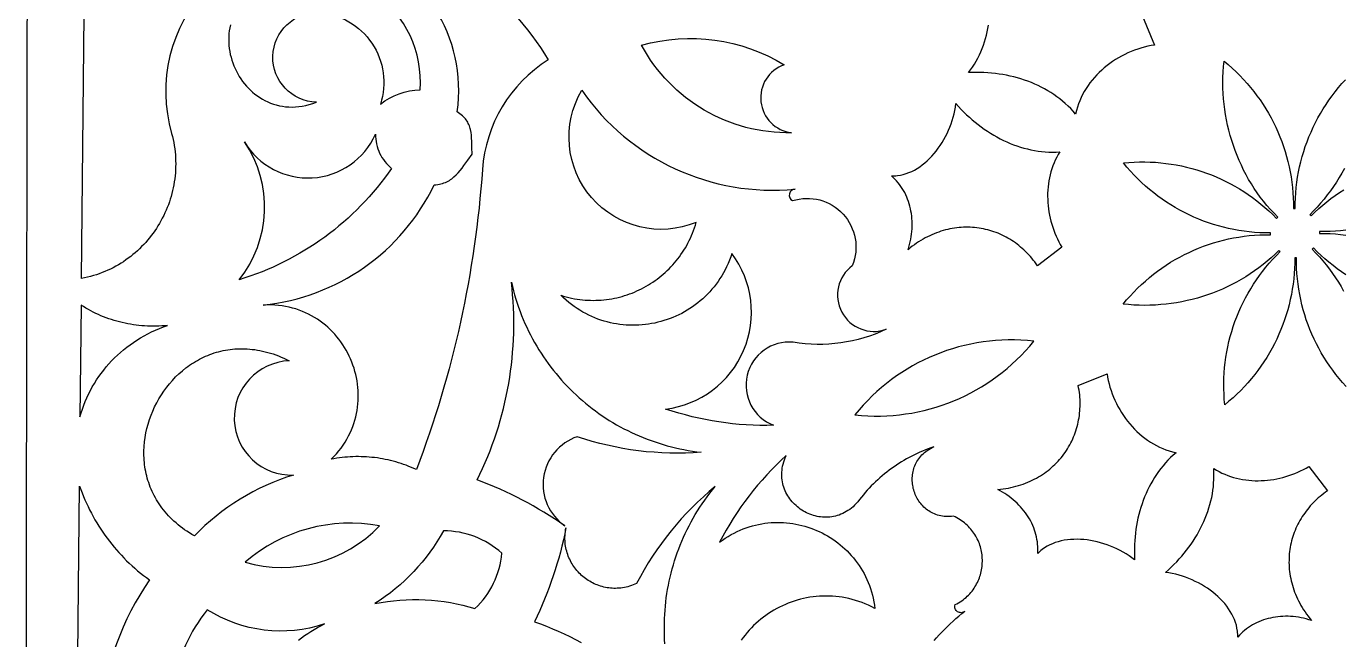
# Model space of a CAD drawing. Extents: x -555 to 555, y -555 to 555.
# Drawn here: x -175 to 6.6, y -56 to 28.5 of the extents above; entities that cross this region are included whole.
import ezdxf

# ---------------------------------------------------------------- set-up
doc = ezdxf.new("R2010")
doc.units = 0
doc.layers.add('LAYER_1', color=18, linetype='CONTINUOUS')
doc.layers.add('LAYER_2', color=140, linetype='CONTINUOUS')

msp = doc.modelspace()

# ---------------------------------------------------------------- linework, layer by layer
at = {"layer": 'LAYER_1'}
for points in [[(-158.72, 34.13, -0.453995), (-103, 23.83, 0.240725), (-112.08, 8.75), (-112.09, 8.73, -0.074077), (-121.2, -32.6), (-121.55, -32.45), (-121.89, -32.3), (-122.24, -32.16), (-122.6, -32.02), (-122.95, -31.89), (-123.31, -31.77), (-123.66, -31.66), (-124.02, -31.55), (-124.38, -31.45), (-124.75, -31.36), (-125.11, -31.28), (-125.48, -31.2), (-125.85, -31.13), (-126.21, -31.06), (-126.58, -31.01), (-126.95, -30.96), (-127.33, -30.92), (-127.7, -30.88), (-128.07, -30.86), (-128.44, -30.84), (-128.82, -30.83), (-129.19, -30.82), (-129.57, -30.82), (-129.94, -30.83), (-130.32, -30.85), (-130.69, -30.88), (-131.06, -30.91), (-131.44, -30.95), (-131.81, -31), (-132.18, -31.05), (-132.56, -31.11), (-132.93, -31.18), (-132.56, -30.81), (-132.21, -30.42), (-131.88, -30.03), (-131.58, -29.64), (-131.29, -29.23), (-131.02, -28.82), (-130.77, -28.4), (-130.54, -27.98), (-130.33, -27.55), (-130.14, -27.12), (-129.96, -26.68), (-129.81, -26.24), (-129.67, -25.79), (-129.55, -25.35), (-129.45, -24.9), (-129.37, -24.45), (-129.3, -23.99), (-129.25, -23.54), (-129.22, -23.09), (-129.21, -22.63), (-129.21, -22.18), (-129.23, -21.73), (-129.26, -21.28), (-129.31, -20.83), (-129.38, -20.38), (-129.46, -19.94), (-129.56, -19.5), (-129.67, -19.07), (-129.8, -18.63), (-129.95, -18.21), (-130.1, -17.79), (-130.28, -17.37), (-130.46, -16.96), (-130.66, -16.56), (-130.88, -16.16), (-131.11, -15.77), (-131.35, -15.4), (-131.6, -15.02), (-131.87, -14.66), (-132.16, -14.31), (-132.45, -13.97), (-132.76, -13.63), (-133.08, -13.31), (-133.41, -13), (-133.75, -12.7), (-134.11, -12.42), (-134.48, -12.15), (-134.85, -11.89), (-135.24, -11.64), (-135.65, -11.41), (-136.06, -11.19), (-136.48, -10.99), (-136.91, -10.81), (-137.36, -10.64), (-137.81, -10.48), (-138.27, -10.35), (-138.75, -10.23), (-139.23, -10.13), (-139.72, -10.05), (-140.22, -9.98), (-140.73, -9.94), (-141.25, -9.92), (-141.78, -9.91), (-142.32, -9.93, 0.260478), (-118.74, 6.62), (-118.49, 6.64), (-118.25, 6.67), (-118.02, 6.71), (-117.8, 6.76), (-117.59, 6.82), (-117.39, 6.89), (-117.2, 6.96), (-117.01, 7.05), (-116.83, 7.14), (-116.65, 7.24), (-116.49, 7.35), (-116.32, 7.46), (-116.17, 7.58), (-116.01, 7.71), (-115.72, 7.99), (-115.44, 8.29), (-115.17, 8.6), (-114.9, 8.94), (-114.64, 9.3), (-114.1, 10.05), (-113.52, 10.85), (-113.53, 11.79), (-113.54, 12.23), (-113.55, 12.66), (-113.57, 13.08), (-113.6, 13.48), (-113.65, 13.86), (-113.73, 14.23), (-113.77, 14.41), (-113.82, 14.58), (-113.89, 14.76), (-113.95, 14.92), (-114.03, 15.09), (-114.12, 15.25), (-114.21, 15.41), (-114.32, 15.57), (-114.43, 15.72), (-114.56, 15.87), (-114.69, 16.01), (-114.84, 16.15), (-115, 16.29), (-115.18, 16.43), (-115.37, 16.56), (-115.57, 16.69, 0.373134), (-130.31, 39.66, 0.574165), (-154.96, 13.72), (-154.85, 13.3), (-154.75, 12.88), (-154.67, 12.46), (-154.59, 12.03), (-154.53, 11.61), (-154.48, 11.19), (-154.44, 10.77), (-154.41, 10.35), (-154.4, 9.93), (-154.39, 9.52), (-154.4, 9.1), (-154.41, 8.68), (-154.44, 8.27), (-154.48, 7.86), (-154.53, 7.45), (-154.59, 7.04), (-154.65, 6.64), (-154.73, 6.23), (-154.82, 5.83), (-154.92, 5.44), (-155.03, 5.04), (-155.15, 4.65), (-155.27, 4.27), (-155.41, 3.88), (-155.56, 3.5), (-155.71, 3.13), (-155.88, 2.76), (-156.05, 2.39), (-156.24, 2.03), (-156.43, 1.67), (-156.63, 1.32), (-156.84, 0.97), (-157.05, 0.63), (-157.28, 0.29), (-157.51, -0.04), (-157.76, -0.36), (-158.01, -0.68), (-158.27, -0.99), (-158.53, -1.3), (-158.81, -1.6), (-159.09, -1.89), (-159.38, -2.17), (-159.67, -2.45), (-159.98, -2.72), (-160.29, -2.98), (-160.6, -3.24), (-160.93, -3.49), (-161.26, -3.72), (-161.6, -3.96), (-161.94, -4.18), (-162.29, -4.39), (-162.65, -4.59), (-163.02, -4.79), (-163.39, -4.97), (-163.76, -5.15), (-164.15, -5.32), (-164.53, -5.47), (-164.93, -5.62), (-165.33, -5.76), (-165.73, -5.88), (-166.14, -6), (-166.56, -6.1), (-166.98, -6.2), (-167.4, -6.28), (-166.61, 71)], [(-146.85, 28.68), (-146.93, 28.28), (-147, 27.87), (-147.05, 27.47), (-147.07, 27.06), (-147.08, 26.65), (-147.07, 26.24), (-147.05, 25.83), (-147, 25.42), (-146.94, 25.01), (-146.86, 24.61), (-146.76, 24.21), (-146.65, 23.81), (-146.52, 23.42), (-146.37, 23.04), (-146.21, 22.66), (-146.03, 22.28), (-145.84, 21.92), (-145.63, 21.56), (-145.4, 21.22), (-145.17, 20.88), (-144.92, 20.56), (-144.65, 20.24), (-144.37, 19.94), (-144.08, 19.65), (-143.78, 19.38), (-143.46, 19.11), (-143.13, 18.87), (-142.79, 18.64), (-142.44, 18.42), (-142.08, 18.23), (-141.7, 18.05), (-141.32, 17.89), (-140.92, 17.75), (-140.52, 17.63), (-140.1, 17.53), (-139.68, 17.45), (-139.25, 17.39), (-138.8, 17.36), (-138.35, 17.35), (-137.89, 17.37), (-137.42, 17.41), (-136.95, 17.48), (-136.46, 17.57), (-135.97, 17.69), (-135.48, 17.84), (-134.97, 18.02, -1), (-134.66, 30.37, -0.487168), (-126.15, 17.74, -0.166667), (-120.67, 19.71, 0.562024), (-141.6, 34.58)], [(-168, -67.56), (-167.67, -34.87), (-167.5, -35.35), (-167.32, -35.83), (-167.12, -36.31), (-166.92, -36.78), (-166.71, -37.25), (-166.49, -37.71), (-166.27, -38.17), (-166.03, -38.63), (-165.79, -39.08), (-165.53, -39.52), (-165.27, -39.96), (-165, -40.39), (-164.73, -40.82), (-164.44, -41.25), (-164.15, -41.66), (-163.85, -42.08), (-163.54, -42.48), (-163.22, -42.88), (-162.9, -43.28), (-162.56, -43.67), (-162.23, -44.05), (-161.88, -44.42), (-161.53, -44.79), (-161.16, -45.16), (-160.8, -45.51), (-160.42, -45.86), (-160.04, -46.21), (-159.65, -46.54), (-159.25, -46.87), (-158.85, -47.19), (-158.44, -47.5), (-158.02, -47.81, 0.121003), (-164.88, -66.23)], [(-137.45, -56.11), (-137.04, -55.79), (-136.61, -55.48), (-136.18, -55.19), (-135.74, -54.9), (-135.28, -54.63), (-134.83, -54.37), (-134.36, -54.12), (-133.88, -53.88, -0.224974), (-150.05, -51.91, 0.118726), (-154.82, -62.25)]]:
    msp.add_lwpolyline(points, format="xyb", dxfattribs=at)
for points in [[(-21.02, 29.86), (-19.39, 25.89), (-19.86, 25.82), (-20.32, 25.72), (-20.79, 25.61), (-21.25, 25.48), (-21.7, 25.33), (-22.15, 25.17), (-22.6, 25), (-23.04, 24.81), (-23.48, 24.6), (-23.91, 24.38), (-24.33, 24.14), (-24.74, 23.89), (-25.15, 23.63), (-25.54, 23.35), (-25.93, 23.06), (-26.3, 22.76), (-26.66, 22.44), (-27.01, 22.12), (-27.35, 21.78), (-27.67, 21.42), (-27.98, 21.06), (-28.28, 20.68), (-28.55, 20.3), (-28.82, 19.9), (-29.06, 19.49), (-29.29, 19.08), (-29.5, 18.65), (-29.69, 18.21), (-29.87, 17.77), (-30.02, 17.31), (-30.15, 16.85), (-30.26, 16.38), (-30.6, 16.76), (-30.94, 17.13), (-31.31, 17.48), (-31.68, 17.82), (-32.06, 18.15), (-32.45, 18.47), (-32.85, 18.77), (-33.26, 19.06), (-33.68, 19.33), (-34.11, 19.6), (-34.54, 19.85), (-34.99, 20.08), (-35.44, 20.31), (-35.9, 20.52), (-36.36, 20.71), (-36.83, 20.9), (-37.31, 21.07), (-37.8, 21.22), (-38.29, 21.37), (-38.78, 21.5), (-39.28, 21.62), (-39.79, 21.73), (-40.3, 21.82), (-40.81, 21.9), (-41.33, 21.97), (-41.85, 22.02), (-42.37, 22.07), (-42.9, 22.1), (-43.43, 22.11), (-43.96, 22.12), (-44.49, 22.11), (-45.02, 22.09), (-44.74, 22.46), (-44.47, 22.85), (-44.21, 23.25), (-43.97, 23.67), (-43.74, 24.09), (-43.52, 24.52), (-43.32, 24.96), (-43.13, 25.4), (-42.96, 25.86), (-42.81, 26.31), (-42.67, 26.77), (-42.55, 27.24), (-42.45, 27.7), (-42.36, 28.17), (-42.29, 28.63)], [(7.06, -21.14), (6.57, -20.6), (6.1, -20.06), (5.65, -19.5), (5.21, -18.93), (4.79, -18.34), (4.39, -17.75), (4, -17.14), (3.63, -16.53), (3.28, -15.9), (2.95, -15.27), (2.63, -14.62), (2.34, -13.97), (2.06, -13.31), (1.8, -12.64), (1.56, -11.96), (1.34, -11.28), (1.14, -10.59), (0.95, -9.89), (0.79, -9.19), (0.65, -8.48), (0.52, -7.77), (0.42, -7.05), (0.34, -6.33), (0.27, -5.61), (0.23, -4.88), (0.21, -4.15), (0.21, -3.42), (0.09, -3.42), (-0.04, -3.41), (-0.04, -4.15), (-0.07, -4.88), (-0.12, -5.6), (-0.18, -6.33), (-0.27, -7.05), (-0.38, -7.76), (-0.5, -8.48), (-0.65, -9.18), (-0.82, -9.89), (-1, -10.58), (-1.21, -11.27), (-1.43, -11.96), (-1.68, -12.63), (-1.94, -13.3), (-2.22, -13.97), (-2.52, -14.62), (-2.84, -15.27), (-3.17, -15.9), (-3.53, -16.53), (-3.9, -17.15), (-4.29, -17.76), (-4.69, -18.36), (-5.12, -18.94), (-5.56, -19.52), (-6.01, -20.08), (-6.49, -20.64), (-6.98, -21.18), (-7.49, -21.7), (-8.01, -22.22), (-8.55, -22.72), (-9.11, -23.2), (-9.68, -23.68), (-9.75, -22.94), (-9.79, -22.2), (-9.82, -21.47), (-9.82, -20.73), (-9.8, -20), (-9.76, -19.27), (-9.71, -18.55), (-9.63, -17.83), (-9.53, -17.11), (-9.41, -16.39), (-9.27, -15.68), (-9.11, -14.98), (-8.93, -14.28), (-8.73, -13.59), (-8.52, -12.9), (-8.28, -12.22), (-8.02, -11.55), (-7.75, -10.88), (-7.46, -10.22), (-7.15, -9.57), (-6.82, -8.93), (-6.47, -8.3), (-6.1, -7.68), (-5.72, -7.07), (-5.32, -6.47), (-4.9, -5.88), (-4.47, -5.3), (-4.02, -4.73), (-3.55, -4.17), (-3.06, -3.63), (-2.56, -3.09), (-2.04, -2.58), (-2.14, -2.49), (-2.22, -2.4), (-2.74, -2.91), (-3.28, -3.41), (-3.83, -3.89), (-4.4, -4.36), (-4.98, -4.8), (-5.57, -5.23), (-6.17, -5.64), (-6.79, -6.04), (-7.41, -6.41), (-8.05, -6.77), (-8.7, -7.11), (-9.35, -7.43), (-10.02, -7.73), (-10.69, -8.02), (-11.38, -8.28), (-12.07, -8.53), (-12.76, -8.76), (-13.47, -8.97), (-14.17, -9.16), (-14.89, -9.33), (-15.61, -9.48), (-16.33, -9.61), (-17.06, -9.72), (-17.79, -9.81), (-18.52, -9.88), (-19.26, -9.93), (-20, -9.96), (-20.74, -9.98), (-21.48, -9.97), (-22.22, -9.93), (-22.96, -9.88), (-23.7, -9.81), (-23.22, -9.24), (-22.73, -8.69), (-22.23, -8.15), (-21.72, -7.63), (-21.19, -7.12), (-20.64, -6.63), (-20.09, -6.16), (-19.52, -5.7), (-18.95, -5.26), (-18.36, -4.84), (-17.76, -4.44), (-17.15, -4.05), (-16.53, -3.68), (-15.9, -3.33), (-15.26, -2.99), (-14.61, -2.68), (-13.96, -2.38), (-13.29, -2.1), (-12.62, -1.84), (-11.94, -1.6), (-11.26, -1.38), (-10.57, -1.18), (-9.87, -0.99), (-9.17, -0.83), (-8.46, -0.68), (-7.74, -0.56), (-7.03, -0.46), (-6.31, -0.37), (-5.58, -0.31), (-4.85, -0.27), (-4.12, -0.25), (-3.39, -0.25), (-3.39, -0.12), (-3.39, 0), (-4.12, 0.01), (-4.85, 0.03), (-5.58, 0.08), (-6.3, 0.15), (-7.02, 0.23), (-7.74, 0.34), (-8.45, 0.47), (-9.16, 0.61), (-9.86, 0.78), (-10.56, 0.97), (-11.25, 1.17), (-11.93, 1.4), (-12.61, 1.64), (-13.28, 1.9), (-13.94, 2.18), (-14.59, 2.48), (-15.24, 2.8), (-15.88, 3.14), (-16.51, 3.49), (-17.12, 3.86), (-17.73, 4.25), (-18.33, 4.66), (-18.92, 5.08), (-19.49, 5.52), (-20.06, 5.98), (-20.61, 6.45), (-21.15, 6.94), (-21.68, 7.45), (-22.19, 7.98), (-22.69, 8.52), (-23.18, 9.07), (-23.65, 9.64), (-22.91, 9.71), (-22.18, 9.76), (-21.44, 9.78), (-20.71, 9.78), (-19.98, 9.77), (-19.25, 9.73), (-18.52, 9.67), (-17.8, 9.59), (-17.08, 9.49), (-16.37, 9.37), (-15.66, 9.23), (-14.95, 9.07), (-14.25, 8.89), (-13.56, 8.7), (-12.87, 8.48), (-12.19, 8.24), (-11.52, 7.99), (-10.86, 7.71), (-10.2, 7.42), (-9.55, 7.11), (-8.91, 6.78), (-8.28, 6.43), (-7.65, 6.07), (-7.04, 5.69), (-6.44, 5.29), (-5.85, 4.87), (-5.27, 4.43), (-4.7, 3.98), (-4.14, 3.51), (-3.6, 3.03), (-3.07, 2.53), (-2.55, 2.01), (-2.47, 2.1), (-2.37, 2.18), (-2.89, 2.71), (-3.39, 3.24), (-3.87, 3.8), (-4.33, 4.36), (-4.78, 4.94), (-5.21, 5.53), (-5.62, 6.14), (-6.01, 6.75), (-6.39, 7.38), (-6.74, 8.01), (-7.08, 8.66), (-7.4, 9.32), (-7.71, 9.98), (-7.99, 10.66), (-8.26, 11.34), (-8.5, 12.03), (-8.73, 12.73), (-8.94, 13.43), (-9.13, 14.14), (-9.3, 14.85), (-9.45, 15.57), (-9.58, 16.3), (-9.69, 17.02), (-9.78, 17.75), (-9.86, 18.49), (-9.91, 19.22), (-9.94, 19.96), (-9.95, 20.7), (-9.94, 21.44), (-9.91, 22.18), (-9.86, 22.92), (-9.79, 23.66), (-9.22, 23.19), (-8.66, 22.7), (-8.12, 22.19), (-7.6, 21.68), (-7.09, 21.15), (-6.61, 20.61), (-6.13, 20.05), (-5.68, 19.49), (-5.24, 18.91), (-4.81, 18.32), (-4.41, 17.72), (-4.02, 17.11), (-3.65, 16.49), (-3.3, 15.86), (-2.97, 15.22), (-2.65, 14.57), (-2.35, 13.92), (-2.07, 13.26), (-1.81, 12.58), (-1.57, 11.91), (-1.35, 11.22), (-1.15, 10.53), (-0.97, 9.83), (-0.8, 9.13), (-0.66, 8.42), (-0.53, 7.71), (-0.43, 6.99), (-0.35, 6.27), (-0.28, 5.54), (-0.24, 4.82), (-0.22, 4.09), (-0.22, 3.35), (-0.1, 3.36), (0.03, 3.35), (0.03, 4.08), (0.06, 4.81), (0.11, 5.54), (0.17, 6.26), (0.26, 6.98), (0.37, 7.7), (0.49, 8.41), (0.64, 9.12), (0.81, 9.82), (0.99, 10.52), (1.2, 11.21), (1.42, 11.89), (1.67, 12.57), (1.93, 13.24), (2.21, 13.9), (2.51, 14.56), (2.83, 15.2), (3.16, 15.84), (3.51, 16.47), (3.89, 17.09), (4.28, 17.7), (4.68, 18.29), (5.11, 18.88), (5.55, 19.46), (6, 20.02), (6.48, 20.57), (6.97, 21.11)], [(6.81, 8.87), (6.46, 8.24), (6.09, 7.62), (5.71, 7.01), (5.31, 6.4), (4.89, 5.81), (4.46, 5.23), (4.01, 4.66), (3.54, 4.11), (3.05, 3.56), (2.55, 3.03), (2.03, 2.51), (2.13, 2.43), (2.21, 2.34), (2.73, 2.85), (3.27, 3.35), (3.82, 3.83), (4.38, 4.29), (4.95, 4.73), (5.54, 5.16), (6.13, 5.57), (6.74, 5.96)], [(7.02, 0.39), (6.3, 0.31), (5.57, 0.25), (4.84, 0.21), (4.11, 0.18), (3.38, 0.18), (3.38, 0.06), (3.38, -0.07), (4.11, -0.07), (4.84, -0.1), (5.57, -0.14), (6.29, -0.21), (7.01, -0.3)], [(7.03, -5.75), (6.43, -5.35), (5.84, -4.93), (5.26, -4.5), (4.69, -4.04), (4.13, -3.57), (3.59, -3.09), (3.06, -2.59), (2.54, -2.07), (2.46, -2.16), (2.36, -2.25), (2.88, -2.77), (3.37, -3.3), (3.85, -3.85), (4.32, -4.41), (4.76, -4.99), (5.19, -5.57), (5.6, -6.17), (5.99, -6.78), (6.36, -7.4), (6.71, -8.02)], [(-49.79, -56.18), (-49.44, -55.78), (-49.08, -55.39), (-48.71, -55), (-48.34, -54.62), (-47.95, -54.24), (-47.57, -53.87), (-47.17, -53.5), (-46.77, -53.14), (-46.36, -52.79), (-45.94, -52.44), (-45.52, -52.1), (-45.64, -52.2), (-45.77, -52.27), (-45.9, -52.31), (-46.04, -52.33), (-46.17, -52.32), (-46.3, -52.3), (-46.42, -52.25), (-46.54, -52.19), (-46.64, -52.11), (-46.73, -52.01), (-46.81, -51.9), (-46.87, -51.78), (-46.91, -51.65), (-46.92, -51.51), (-46.91, -51.37), (-46.87, -51.22), (-46.64, -51.1), (-46.41, -50.97), (-46.19, -50.83), (-45.97, -50.69), (-45.77, -50.54), (-45.57, -50.39), (-45.38, -50.23), (-45.2, -50.06), (-45.03, -49.89), (-44.86, -49.72), (-44.7, -49.54), (-44.55, -49.35), (-44.4, -49.17), (-44.27, -48.97), (-44.14, -48.78), (-44.02, -48.57), (-43.91, -48.37), (-43.8, -48.16), (-43.7, -47.95), (-43.61, -47.74), (-43.53, -47.52), (-43.45, -47.31), (-43.39, -47.09), (-43.33, -46.86), (-43.27, -46.64), (-43.23, -46.41), (-43.19, -46.19), (-43.16, -45.96), (-43.14, -45.73), (-43.13, -45.5), (-43.12, -45.28), (-43.12, -45.05), (-43.13, -44.82), (-43.15, -44.59), (-43.17, -44.36), (-43.2, -44.13), (-43.24, -43.91), (-43.28, -43.68), (-43.34, -43.46), (-43.4, -43.24), (-43.47, -43.02), (-43.54, -42.8), (-43.63, -42.59), (-43.72, -42.38), (-43.82, -42.17), (-43.92, -41.96), (-44.04, -41.76), (-44.16, -41.56), (-44.29, -41.36), (-44.42, -41.17), (-44.57, -40.98), (-44.72, -40.8), (-44.88, -40.62), (-45.04, -40.45), (-45.22, -40.28), (-45.4, -40.12), (-45.59, -39.96), (-45.78, -39.81), (-45.99, -39.66), (-46.2, -39.52), (-46.42, -39.39), (-46.64, -39.26), (-46.88, -39.14), (-47.12, -39.03), (-47.38, -39.06), (-47.64, -39.08), (-47.9, -39.08), (-48.15, -39.07), (-48.39, -39.05), (-48.63, -39.02), (-48.87, -38.98), (-49.09, -38.93), (-49.32, -38.87), (-49.53, -38.8), (-49.74, -38.72), (-49.94, -38.63), (-50.14, -38.53), (-50.33, -38.42), (-50.52, -38.31), (-50.7, -38.18), (-50.87, -38.05), (-51.03, -37.92), (-51.19, -37.77), (-51.34, -37.62), (-51.49, -37.46), (-51.63, -37.3), (-51.76, -37.13), (-51.88, -36.96), (-51.99, -36.78), (-52.1, -36.6), (-52.2, -36.41), (-52.3, -36.22), (-52.38, -36.02), (-52.46, -35.82), (-52.53, -35.62), (-52.59, -35.42), (-52.65, -35.21), (-52.69, -35), (-52.73, -34.79), (-52.76, -34.58), (-52.78, -34.37), (-52.79, -34.16), (-52.8, -33.95), (-52.79, -33.73), (-52.78, -33.52), (-52.76, -33.31), (-52.72, -33.1), (-52.68, -32.89), (-52.63, -32.68), (-52.58, -32.47), (-52.51, -32.27), (-52.43, -32.07), (-52.34, -31.87), (-52.24, -31.67), (-52.14, -31.48), (-52.02, -31.3), (-51.89, -31.11), (-51.76, -30.93), (-51.61, -30.76), (-51.46, -30.59), (-51.29, -30.43), (-51.11, -30.27), (-50.92, -30.12), (-50.73, -29.97), (-50.52, -29.84), (-50.3, -29.71), (-50.07, -29.58), (-49.83, -29.47), (-50.22, -29.6), (-50.6, -29.74), (-50.99, -29.89), (-51.37, -30.05), (-51.75, -30.21), (-52.12, -30.38), (-52.49, -30.56), (-52.86, -30.74), (-53.22, -30.93), (-53.58, -31.13), (-53.94, -31.34), (-54.29, -31.55), (-54.63, -31.76), (-54.98, -31.99), (-55.31, -32.22), (-55.65, -32.45), (-55.98, -32.7), (-56.3, -32.95), (-56.62, -33.2), (-56.94, -33.46), (-57.25, -33.73), (-57.55, -34), (-57.85, -34.28), (-58.15, -34.57), (-58.44, -34.86), (-58.72, -35.15), (-59, -35.46), (-59.27, -35.76), (-59.54, -36.08), (-59.8, -36.39), (-60.06, -36.72), (-60.31, -37.05), (-60.52, -37.29), (-60.74, -37.51), (-60.96, -37.72), (-61.19, -37.91), (-61.42, -38.09), (-61.66, -38.25), (-61.9, -38.4), (-62.14, -38.54), (-62.39, -38.66), (-62.64, -38.77), (-62.89, -38.87), (-63.14, -38.95), (-63.39, -39.02), (-63.65, -39.07), (-63.9, -39.12), (-64.16, -39.15), (-64.41, -39.17), (-64.67, -39.18), (-64.92, -39.18), (-65.18, -39.16), (-65.43, -39.14), (-65.68, -39.1), (-65.93, -39.05), (-66.18, -38.99), (-66.42, -38.93), (-66.66, -38.85), (-66.9, -38.76), (-67.14, -38.66), (-67.37, -38.56), (-67.59, -38.44), (-67.81, -38.32), (-68.03, -38.18), (-68.24, -38.04), (-68.44, -37.89), (-68.64, -37.73), (-68.83, -37.57), (-69.02, -37.39), (-69.2, -37.21), (-69.37, -37.03), (-69.53, -36.83), (-69.68, -36.63), (-69.83, -36.42), (-69.97, -36.21), (-70.09, -35.99), (-70.21, -35.76), (-70.32, -35.53), (-70.42, -35.3), (-70.51, -35.05), (-70.58, -34.81), (-70.65, -34.56), (-70.7, -34.3), (-70.74, -34.04), (-70.77, -33.78), (-70.79, -33.51), (-70.79, -33.24), (-70.78, -32.97), (-70.76, -32.69), (-70.72, -32.41), (-70.67, -32.13), (-70.6, -31.84), (-70.52, -31.55), (-70.42, -31.26), (-70.31, -30.97), (-70.18, -30.68), (-70.87, -31.32), (-71.55, -31.98), (-72.22, -32.66), (-72.87, -33.35), (-73.5, -34.05), (-74.12, -34.76), (-74.72, -35.49), (-75.31, -36.23), (-75.87, -36.99), (-76.42, -37.76), (-76.96, -38.54), (-77.48, -39.33), (-77.98, -40.13), (-78.46, -40.95), (-78.92, -41.77), (-79.37, -42.61), (-78.98, -42.33), (-78.58, -42.06), (-78.18, -41.81), (-77.78, -41.57), (-77.37, -41.35), (-76.95, -41.15), (-76.54, -40.96), (-76.12, -40.79), (-75.7, -40.63), (-75.27, -40.49), (-74.85, -40.37), (-74.42, -40.26), (-73.99, -40.16), (-73.56, -40.08), (-73.13, -40.01), (-72.7, -39.96), (-72.27, -39.92), (-71.84, -39.9), (-71.41, -39.89), (-70.98, -39.9), (-70.55, -39.91), (-70.12, -39.95), (-69.7, -39.99), (-69.28, -40.05), (-68.85, -40.12), (-68.44, -40.21), (-68.02, -40.31), (-67.61, -40.42), (-67.21, -40.54), (-66.8, -40.68), (-66.41, -40.82), (-66.01, -40.99), (-65.62, -41.16), (-65.24, -41.34), (-64.87, -41.54), (-64.49, -41.75), (-64.13, -41.97), (-63.77, -42.2), (-63.42, -42.44), (-63.08, -42.7), (-62.75, -42.96), (-62.42, -43.24), (-62.1, -43.52), (-61.79, -43.82), (-61.49, -44.13), (-61.2, -44.44), (-60.92, -44.77), (-60.65, -45.11), (-60.39, -45.46), (-60.13, -45.81), (-59.9, -46.18), (-59.67, -46.56), (-59.45, -46.94), (-59.25, -47.34), (-59.06, -47.74), (-58.88, -48.15), (-58.71, -48.57), (-58.56, -49), (-58.42, -49.44), (-58.3, -49.89), (-58.19, -50.34), (-58.09, -50.81), (-58.01, -51.28), (-57.94, -51.75), (-58.38, -51.53), (-58.83, -51.31), (-59.27, -51.12), (-59.72, -50.94), (-60.17, -50.78), (-60.62, -50.63), (-61.08, -50.51), (-61.53, -50.39), (-61.98, -50.29), (-62.44, -50.21), (-62.89, -50.15), (-63.35, -50.09), (-63.8, -50.06), (-64.25, -50.04), (-64.7, -50.03), (-65.15, -50.04), (-65.6, -50.06), (-66.04, -50.09), (-66.48, -50.14), (-66.92, -50.21), (-67.36, -50.29), (-67.79, -50.38), (-68.22, -50.48), (-68.65, -50.6), (-69.07, -50.73), (-69.48, -50.87), (-69.9, -51.03), (-70.3, -51.19), (-70.7, -51.37), (-71.1, -51.56), (-71.49, -51.77), (-71.87, -51.98), (-72.25, -52.21), (-72.62, -52.45), (-72.98, -52.7), (-73.33, -52.96), (-73.68, -53.23), (-74.02, -53.51), (-74.35, -53.8), (-74.67, -54.1), (-74.98, -54.41), (-75.28, -54.73), (-75.57, -55.06), (-75.86, -55.41), (-76.13, -55.76), (-76.39, -56.11)], [(-86.91, -56.6), (-86.95, -56.03), (-86.97, -55.45), (-86.99, -54.87), (-86.99, -54.29), (-86.99, -53.71), (-86.97, -53.14), (-86.94, -52.56), (-86.9, -51.98), (-86.85, -51.41), (-86.79, -50.83), (-86.72, -50.26), (-86.64, -49.69), (-86.54, -49.12), (-86.44, -48.55), (-86.32, -47.99), (-86.2, -47.42), (-86.06, -46.86), (-85.91, -46.3), (-85.75, -45.74), (-85.58, -45.19), (-85.4, -44.64), (-85.21, -44.09), (-85.01, -43.54), (-84.8, -43), (-84.58, -42.46), (-84.34, -41.93), (-84.1, -41.4), (-83.84, -40.87), (-83.58, -40.35), (-83.3, -39.83), (-83.01, -39.32), (-82.72, -38.81), (-82.41, -38.3), (-82.09, -37.8), (-81.76, -37.31), (-81.42, -36.82), (-81.07, -36.34), (-80.71, -35.86), (-80.34, -35.39), (-79.96, -34.92), (-80.79, -35.62), (-81.6, -36.34), (-82.4, -37.08), (-83.17, -37.84), (-83.93, -38.61), (-84.66, -39.41), (-85.38, -40.22), (-86.07, -41.06), (-86.74, -41.9), (-87.39, -42.77), (-88.02, -43.65), (-88.62, -44.55), (-89.2, -45.47), (-89.76, -46.4), (-90.3, -47.34), (-90.81, -48.3), (-91.05, -48.41), (-91.3, -48.51), (-91.54, -48.6), (-91.78, -48.68), (-92.03, -48.75), (-92.27, -48.81), (-92.51, -48.86), (-92.76, -48.9), (-93, -48.93), (-93.24, -48.96), (-93.48, -48.97), (-93.72, -48.98), (-93.96, -48.98), (-94.2, -48.96), (-94.44, -48.94), (-94.67, -48.92), (-94.9, -48.88), (-95.13, -48.84), (-95.36, -48.79), (-95.59, -48.73), (-95.81, -48.66), (-96.03, -48.59), (-96.25, -48.51), (-96.46, -48.42), (-96.67, -48.33), (-96.88, -48.23), (-97.08, -48.12), (-97.28, -48), (-97.48, -47.88), (-97.67, -47.75), (-97.86, -47.62), (-98.04, -47.48), (-98.22, -47.34), (-98.4, -47.18), (-98.57, -47.03), (-98.73, -46.87), (-98.89, -46.7), (-99.04, -46.53), (-99.19, -46.35), (-99.33, -46.16), (-99.47, -45.98), (-99.6, -45.78), (-99.72, -45.59), (-99.84, -45.39), (-99.95, -45.18), (-100.05, -44.97), (-100.15, -44.76), (-100.24, -44.54), (-100.32, -44.32), (-100.4, -44.09), (-100.46, -43.87), (-100.52, -43.63), (-100.57, -43.4), (-100.62, -43.16), (-100.65, -42.92), (-100.68, -42.68), (-100.69, -42.43), (-100.7, -42.18), (-100.7, -41.93), (-100.69, -41.68), (-100.67, -41.42), (-100.64, -41.16), (-100.61, -40.9), (-100.56, -40.64), (-100.73, -41.48), (-100.92, -42.31), (-101.12, -43.15), (-101.33, -43.97), (-101.56, -44.8), (-101.8, -45.62), (-102.05, -46.43), (-102.32, -47.25), (-102.6, -48.05), (-102.89, -48.86), (-103.19, -49.66), (-103.51, -50.45), (-103.83, -51.24), (-104.18, -52.02), (-104.53, -52.8), (-104.89, -53.57), (-104.07, -53.88), (-103.25, -54.2), (-102.43, -54.54), (-101.63, -54.89), (-100.83, -55.25), (-100.04, -55.63), (-99.25, -56.02), (-98.48, -56.42)]]:
    msp.add_lwpolyline(points, dxfattribs=at)
for points in [[(-70.46, 23.18, 0.794747), (-69.43, 13.8, -0.281952), (-90.13, 25.88, -0.207503)], [(-101.27, -8.59), (-100.9, -8.71), (-100.53, -8.81), (-100.15, -8.9), (-99.78, -8.98), (-99.4, -9.06), (-99.03, -9.12), (-98.66, -9.17), (-98.28, -9.21), (-97.91, -9.25), (-97.54, -9.27), (-97.17, -9.28), (-96.79, -9.29), (-96.43, -9.28), (-96.06, -9.27), (-95.69, -9.25), (-95.32, -9.21), (-94.96, -9.17), (-94.6, -9.12), (-94.24, -9.06), (-93.88, -8.99), (-93.53, -8.92), (-93.17, -8.83), (-92.82, -8.74), (-92.47, -8.64), (-92.13, -8.53), (-91.79, -8.41), (-91.45, -8.28), (-91.11, -8.14), (-90.78, -8), (-90.46, -7.85), (-90.13, -7.69), (-89.81, -7.52), (-89.5, -7.35), (-89.18, -7.16), (-88.88, -6.97), (-88.58, -6.78), (-88.28, -6.57), (-87.98, -6.36), (-87.7, -6.14), (-87.41, -5.91), (-87.14, -5.68), (-86.87, -5.44), (-86.6, -5.19), (-86.34, -4.94), (-86.09, -4.68), (-85.84, -4.41), (-85.6, -4.14), (-85.36, -3.85), (-85.13, -3.57), (-84.91, -3.27), (-84.7, -2.97), (-84.49, -2.67), (-84.29, -2.36), (-84.09, -2.04), (-83.91, -1.72), (-83.73, -1.39), (-83.56, -1.05), (-83.4, -0.71), (-83.24, -0.36), (-83.1, -0.01), (-82.96, 0.35), (-82.83, 0.71), (-82.71, 1.08), (-82.6, 1.45, -0.719328), (-98.38, 19.65, 0.270929), (-68.95, 6.03, 0.777705), (-69.32, 4.45, -0.636132), (-61.06, -4.51, 0.862472), (-56.4, -13.28, -0.153049), (-69.21, -15.07, 0.87466), (-71.92, -26.5, -0.089383), (-86.81, -24.26, 0.578149), (-77.68, -2.83), (-77.84, -3.3), (-78.01, -3.76), (-78.2, -4.21), (-78.4, -4.65), (-78.61, -5.08), (-78.84, -5.49), (-79.08, -5.9), (-79.32, -6.3), (-79.58, -6.68), (-79.85, -7.05), (-80.14, -7.42), (-80.43, -7.77), (-80.73, -8.11), (-81.04, -8.44), (-81.36, -8.75), (-81.69, -9.06), (-82.03, -9.35), (-82.37, -9.63), (-82.73, -9.9), (-83.09, -10.16), (-83.46, -10.41), (-83.83, -10.64), (-84.21, -10.87), (-84.6, -11.08), (-84.99, -11.27), (-85.39, -11.46), (-85.8, -11.63), (-86.21, -11.79), (-86.62, -11.94), (-87.04, -12.08), (-87.46, -12.2), (-87.88, -12.31), (-88.31, -12.41), (-88.74, -12.49), (-89.18, -12.56), (-89.61, -12.62), (-90.05, -12.66), (-90.49, -12.69), (-90.93, -12.71), (-91.37, -12.72), (-91.81, -12.71), (-92.25, -12.69), (-92.69, -12.65), (-93.13, -12.6), (-93.57, -12.54), (-94.01, -12.46), (-94.44, -12.37), (-94.88, -12.26), (-95.31, -12.14), (-95.74, -12.01), (-96.16, -11.86), (-96.58, -11.7), (-97, -11.52), (-97.42, -11.33), (-97.83, -11.12), (-98.23, -10.9), (-98.64, -10.66), (-99.03, -10.41), (-99.42, -10.15), (-99.8, -9.87), (-100.18, -9.57), (-100.55, -9.26), (-100.91, -8.94)], [(-126.83, 13.61), (-126.83, 13.27), (-126.8, 12.93), (-126.76, 12.59), (-126.69, 12.26), (-126.61, 11.93), (-126.51, 11.61), (-126.39, 11.29), (-126.26, 10.99), (-126.11, 10.69), (-125.94, 10.4), (-125.75, 10.12), (-125.55, 9.85), (-125.34, 9.59), (-125.11, 9.35), (-124.87, 9.12), (-124.61, 8.9), (-125.09, 8.22), (-125.59, 7.55), (-126.1, 6.89), (-126.62, 6.24), (-127.16, 5.6), (-127.7, 4.98), (-128.26, 4.37), (-128.84, 3.77), (-129.42, 3.18), (-130.02, 2.61), (-130.62, 2.05), (-131.24, 1.5), (-131.87, 0.96), (-132.51, 0.44), (-133.16, -0.06), (-133.83, -0.56), (-134.5, -1.04), (-135.18, -1.5), (-135.87, -1.95), (-136.57, -2.39), (-137.28, -2.81), (-138, -3.22), (-138.73, -3.61), (-139.47, -3.99), (-140.21, -4.35), (-140.96, -4.7), (-141.72, -5.03), (-142.49, -5.35), (-143.27, -5.65), (-144.05, -5.93), (-144.84, -6.2), (-145.64, -6.45, 0.329739), (-144.91, 12.55, 0.606751)], [(-81.92, -30.21), (-83, -30.28), (-84.08, -30.33), (-85.17, -30.34), (-86.25, -30.33), (-87.33, -30.3), (-88.41, -30.23), (-89.49, -30.14), (-90.57, -30.02), (-91.64, -29.87), (-92.71, -29.7), (-93.77, -29.49), (-94.83, -29.26), (-95.88, -29.01), (-96.93, -28.72), (-97.97, -28.41), (-99, -28.08, 0.61665), (-100.73, -40.35, 0.063158), (-112.81, -34.03, 0.145764), (-108.09, -6.79), (-107.95, -7.38), (-107.8, -7.96), (-107.64, -8.54), (-107.47, -9.12), (-107.29, -9.69), (-107.1, -10.25), (-106.89, -10.81), (-106.68, -11.37), (-106.45, -11.92), (-106.22, -12.46), (-105.97, -12.99), (-105.72, -13.53), (-105.45, -14.05), (-105.18, -14.57), (-104.9, -15.08), (-104.6, -15.59), (-104.3, -16.09), (-103.99, -16.58), (-103.67, -17.06), (-103.34, -17.54), (-103, -18.01), (-102.65, -18.48), (-102.3, -18.94), (-101.93, -19.39), (-101.56, -19.83), (-101.18, -20.27), (-100.79, -20.69), (-100.39, -21.11), (-99.99, -21.53), (-99.58, -21.93), (-99.16, -22.33), (-98.73, -22.72), (-98.3, -23.1), (-97.86, -23.47), (-97.41, -23.83), (-96.95, -24.19), (-96.49, -24.53), (-96.02, -24.87), (-95.55, -25.2), (-95.06, -25.52), (-94.58, -25.83), (-94.08, -26.13), (-93.58, -26.42), (-93.08, -26.7), (-92.57, -26.98), (-92.05, -27.24), (-91.53, -27.49), (-91, -27.74), (-90.46, -27.97), (-89.92, -28.2), (-89.38, -28.41), (-88.83, -28.61), (-88.28, -28.8), (-87.72, -28.99), (-87.16, -29.16), (-86.59, -29.32), (-86.02, -29.47), (-85.45, -29.61), (-84.87, -29.74), (-84.28, -29.85), (-83.7, -29.96), (-83.11, -30.05), (-82.51, -30.14)], [(-151.81, -41.75), (-152.16, -41.54), (-152.5, -41.33), (-152.84, -41.11), (-153.16, -40.89), (-153.47, -40.67), (-153.78, -40.43), (-154.07, -40.2), (-154.35, -39.96), (-154.63, -39.71), (-154.89, -39.47), (-155.15, -39.21), (-155.4, -38.96), (-155.63, -38.7), (-155.86, -38.43), (-156.08, -38.16), (-156.29, -37.89), (-156.49, -37.62), (-156.68, -37.34), (-156.86, -37.06), (-157.04, -36.77), (-157.2, -36.49), (-157.36, -36.2), (-157.51, -35.91), (-157.65, -35.61), (-157.78, -35.31), (-157.9, -35.02), (-158.01, -34.72), (-158.12, -34.41), (-158.22, -34.11), (-158.31, -33.8), (-158.39, -33.49), (-158.46, -33.19), (-158.53, -32.88), (-158.59, -32.57), (-158.64, -32.25), (-158.68, -31.94), (-158.71, -31.63), (-158.74, -31.31), (-158.76, -31), (-158.77, -30.68), (-158.78, -30.37), (-158.78, -30.05), (-158.75, -29.43), (-158.69, -28.8), (-158.61, -28.17), (-158.5, -27.55), (-158.36, -26.94), (-158.2, -26.33), (-158.01, -25.72), (-157.8, -25.13), (-157.56, -24.54), (-157.3, -23.97), (-157.01, -23.4), (-156.7, -22.85), (-156.37, -22.31), (-156.02, -21.78), (-155.64, -21.27), (-155.25, -20.78), (-154.83, -20.31), (-154.4, -19.85), (-153.95, -19.41), (-153.47, -19), (-152.98, -18.6), (-152.73, -18.41), (-152.47, -18.23), (-152.21, -18.05), (-151.95, -17.88), (-151.68, -17.72), (-151.41, -17.56), (-151.13, -17.41), (-150.85, -17.26), (-150.56, -17.13), (-150.28, -17), (-149.98, -16.87), (-149.69, -16.75), (-149.39, -16.65), (-149.09, -16.54), (-148.78, -16.45), (-148.47, -16.36), (-148.16, -16.28), (-147.84, -16.21), (-147.52, -16.15), (-147.2, -16.1), (-146.88, -16.05), (-146.55, -16.01), (-146.22, -15.98), (-145.88, -15.96), (-145.55, -15.95), (-145.21, -15.95), (-144.87, -15.96), (-144.52, -15.97), (-144.18, -16), (-143.83, -16.04), (-143.47, -16.08), (-143.12, -16.14), (-142.77, -16.2), (-142.41, -16.28), (-142.05, -16.36), (-141.68, -16.46), (-141.32, -16.57), (-140.96, -16.68), (-140.59, -16.81), (-140.22, -16.95), (-139.85, -17.1), (-139.47, -17.26), (-139.1, -17.43), (-138.73, -17.62, 1), (-138.15, -33.36, 0.128453)], [(-36.03, -14.9, 0.255743), (-60.7, -25.06, 0.255743)], [(-126.29, -40.37, 0.228229), (-144.83, -45.38, 0.276488)], [(-109.41, -44.13, 0.186674), (-117.47, -41.06, -0.126855), (-126.93, -51.08), (-126.07, -50.92), (-125.2, -50.78), (-124.33, -50.67), (-123.46, -50.59), (-122.59, -50.54), (-121.72, -50.51), (-120.85, -50.51), (-119.98, -50.54), (-119.11, -50.59), (-118.24, -50.68), (-117.38, -50.79), (-116.51, -50.92), (-115.66, -51.09), (-114.8, -51.28), (-113.96, -51.5), (-113.12, -51.74), (-112.73, -51.36), (-112.35, -50.97), (-112, -50.55), (-111.67, -50.12), (-111.36, -49.68), (-111.07, -49.23), (-110.8, -48.76), (-110.56, -48.28), (-110.33, -47.79), (-110.13, -47.29), (-109.95, -46.78), (-109.79, -46.26), (-109.66, -45.74), (-109.56, -45.21), (-109.47, -44.67)]]:
    msp.add_lwpolyline(points, format="xyb", close=True, dxfattribs=at)
for points in [[(-46.77, 17.82), (-46.41, 17.42), (-46.04, 17.03), (-45.67, 16.66), (-45.29, 16.29), (-44.9, 15.93), (-44.51, 15.58), (-44.1, 15.25), (-43.69, 14.92), (-43.28, 14.61), (-42.86, 14.3), (-42.43, 14.01), (-42, 13.74), (-41.56, 13.47), (-41.12, 13.22), (-40.67, 12.98), (-40.21, 12.75), (-39.75, 12.54), (-39.29, 12.34), (-38.82, 12.16), (-38.35, 11.99), (-37.88, 11.83), (-37.4, 11.69), (-36.91, 11.57), (-36.43, 11.46), (-35.94, 11.36), (-35.44, 11.28), (-34.95, 11.22), (-34.45, 11.18), (-33.95, 11.15), (-33.45, 11.14), (-32.94, 11.15), (-32.44, 11.18), (-32.66, 10.8), (-32.87, 10.42), (-33.06, 10.04), (-33.24, 9.65), (-33.4, 9.25), (-33.54, 8.84), (-33.67, 8.44), (-33.78, 8.02), (-33.87, 7.6), (-33.95, 7.18), (-34.02, 6.76), (-34.06, 6.33), (-34.1, 5.91), (-34.12, 5.48), (-34.12, 5.05), (-34.11, 4.61), (-34.09, 4.18), (-34.05, 3.75), (-34, 3.32), (-33.94, 2.89), (-33.86, 2.47), (-33.77, 2.04), (-33.66, 1.62), (-33.55, 1.2), (-33.42, 0.79), (-33.28, 0.38), (-33.12, -0.03), (-32.96, -0.43), (-32.78, -0.82), (-32.59, -1.21), (-32.39, -1.59), (-32.18, -1.96), (-35.53, -4.52), (-35.72, -4.26), (-35.9, -4), (-36.1, -3.74), (-36.3, -3.49), (-36.5, -3.25), (-36.71, -3.02), (-36.93, -2.79), (-37.15, -2.57), (-37.38, -2.35), (-37.61, -2.14), (-37.84, -1.94), (-38.08, -1.75), (-38.32, -1.56), (-38.57, -1.38), (-38.82, -1.2), (-39.08, -1.03), (-39.33, -0.87), (-39.6, -0.72), (-39.86, -0.57), (-40.13, -0.43), (-40.4, -0.3), (-40.68, -0.17), (-40.96, -0.05), (-41.24, 0.06), (-41.53, 0.16), (-41.81, 0.25), (-42.1, 0.34), (-42.39, 0.42), (-42.69, 0.49), (-42.98, 0.56), (-43.28, 0.62), (-43.58, 0.66), (-43.88, 0.71), (-44.19, 0.74), (-44.49, 0.76), (-44.8, 0.78), (-45.11, 0.79), (-45.41, 0.79), (-45.72, 0.78), (-46.03, 0.76), (-46.34, 0.74), (-46.66, 0.71), (-46.97, 0.66), (-47.28, 0.61), (-47.59, 0.55), (-47.9, 0.49), (-48.22, 0.41), (-48.53, 0.32), (-48.84, 0.23), (-49.15, 0.12), (-49.46, 0.01), (-49.77, -0.11), (-50.08, -0.24), (-50.39, -0.38), (-50.69, -0.53), (-51, -0.69), (-51.3, -0.86), (-51.61, -1.04), (-51.91, -1.22), (-52.21, -1.42), (-52.5, -1.63), (-52.8, -1.84), (-53.09, -2.07), (-53.38, -2.31), (-53.27, -1.95), (-53.17, -1.59), (-53.08, -1.23), (-53, -0.87), (-52.94, -0.51), (-52.88, -0.15), (-52.84, 0.21), (-52.82, 0.57), (-52.8, 0.92), (-52.8, 1.28), (-52.81, 1.63), (-52.83, 1.98), (-52.87, 2.32), (-52.91, 2.67), (-52.97, 3.01), (-53.04, 3.34), (-53.12, 3.67), (-53.21, 4), (-53.31, 4.32), (-53.43, 4.64), (-53.55, 4.95), (-53.69, 5.25), (-53.84, 5.55), (-54, 5.84), (-54.17, 6.12), (-54.35, 6.39), (-54.54, 6.66), (-54.74, 6.92), (-54.96, 7.17), (-55.18, 7.41), (-55.42, 7.64), (-55.66, 7.86), (-55.45, 7.86), (-55.25, 7.86), (-55.04, 7.88), (-54.84, 7.9), (-54.43, 7.96), (-54.03, 8.05), (-53.64, 8.17), (-53.25, 8.32), (-52.87, 8.48), (-52.49, 8.67), (-52.12, 8.89), (-51.76, 9.12), (-51.41, 9.38), (-51.06, 9.65), (-50.73, 9.95), (-50.4, 10.26), (-50.09, 10.59), (-49.78, 10.93), (-49.49, 11.29), (-49.21, 11.67), (-48.94, 12.05), (-48.68, 12.45), (-48.44, 12.86), (-48.21, 13.28), (-47.99, 13.71), (-47.79, 14.15), (-47.6, 14.59), (-47.43, 15.04), (-47.28, 15.5), (-47.14, 15.96), (-47.02, 16.42), (-46.92, 16.88), (-46.83, 17.35)], [(-167.6, -25.34), (-167.45, -24.8), (-167.27, -24.27), (-167.08, -23.74), (-166.88, -23.22), (-166.65, -22.7), (-166.42, -22.2), (-166.16, -21.7), (-165.9, -21.21), (-165.61, -20.73), (-165.31, -20.26), (-165, -19.8), (-164.67, -19.35), (-164.33, -18.9), (-163.98, -18.47), (-163.61, -18.05), (-163.23, -17.63), (-162.84, -17.23), (-162.43, -16.84), (-162.01, -16.47), (-161.58, -16.1), (-161.14, -15.75), (-160.68, -15.4), (-160.21, -15.08), (-159.74, -14.76), (-159.25, -14.46), (-158.75, -14.17), (-158.24, -13.9), (-157.72, -13.64), (-157.19, -13.39), (-156.65, -13.16), (-156.1, -12.95), (-155.54, -12.75), (-155.94, -12.79), (-156.33, -12.82), (-156.72, -12.84), (-157.12, -12.85), (-157.51, -12.86), (-157.9, -12.85), (-158.29, -12.84), (-158.68, -12.82), (-159.07, -12.79), (-159.46, -12.75), (-159.85, -12.71), (-160.23, -12.66), (-160.62, -12.59), (-161, -12.53), (-161.38, -12.45), (-161.76, -12.36), (-162.14, -12.27), (-162.51, -12.17), (-162.88, -12.06), (-163.25, -11.94), (-163.62, -11.82), (-163.98, -11.69), (-164.34, -11.55), (-164.7, -11.4), (-165.06, -11.24), (-165.41, -11.08), (-165.76, -10.91), (-166.1, -10.73), (-166.44, -10.55), (-166.78, -10.35), (-167.11, -10.15), (-167.44, -9.95)], [(-22.12, -45.04), (-22.5, -44.76), (-22.89, -44.49), (-23.29, -44.23), (-23.7, -43.98), (-24.12, -43.75), (-24.56, -43.54), (-24.99, -43.34), (-25.44, -43.15), (-25.89, -42.98), (-26.35, -42.83), (-26.81, -42.69), (-27.27, -42.57), (-27.74, -42.47), (-28.2, -42.38), (-28.67, -42.31), (-29.13, -42.26), (-29.59, -42.23), (-30.05, -42.21), (-30.5, -42.22), (-30.95, -42.24), (-31.39, -42.29), (-31.82, -42.35), (-32.24, -42.44), (-32.66, -42.54), (-33.06, -42.67), (-33.45, -42.82), (-33.83, -42.99), (-34.19, -43.18), (-34.54, -43.39), (-34.88, -43.63), (-35.04, -43.76), (-35.19, -43.89), (-35.34, -44.03), (-35.49, -44.18), (-35.47, -43.85), (-35.46, -43.52), (-35.47, -43.19), (-35.5, -42.87), (-35.54, -42.54), (-35.59, -42.22), (-35.65, -41.89), (-35.73, -41.57), (-35.82, -41.25), (-35.92, -40.94), (-36.04, -40.63), (-36.16, -40.32), (-36.3, -40.01), (-36.46, -39.71), (-36.62, -39.41), (-36.79, -39.12), (-36.98, -38.84), (-37.18, -38.55), (-37.39, -38.28), (-37.61, -38.01), (-37.84, -37.74), (-38.08, -37.49), (-38.33, -37.24), (-38.59, -36.99), (-38.86, -36.76), (-39.14, -36.53), (-39.43, -36.31), (-39.73, -36.1), (-40.03, -35.9), (-40.35, -35.7), (-40.68, -35.52), (-41.01, -35.34), (-40.63, -35.31), (-40.26, -35.26), (-39.9, -35.21), (-39.54, -35.15), (-39.18, -35.07), (-38.83, -34.99), (-38.49, -34.91), (-38.15, -34.81), (-37.82, -34.71), (-37.5, -34.6), (-37.18, -34.48), (-36.86, -34.36), (-36.55, -34.22), (-36.25, -34.08), (-35.96, -33.94), (-35.67, -33.78), (-35.38, -33.62), (-35.1, -33.45), (-34.83, -33.28), (-34.57, -33.1), (-34.31, -32.91), (-34.06, -32.72), (-33.81, -32.53), (-33.57, -32.32), (-33.34, -32.11), (-33.11, -31.9), (-32.89, -31.68), (-32.68, -31.45), (-32.47, -31.22), (-32.27, -30.99), (-32.08, -30.75), (-31.89, -30.5), (-31.72, -30.25), (-31.54, -30), (-31.38, -29.74), (-31.22, -29.48), (-31.07, -29.21), (-30.93, -28.94), (-30.79, -28.67), (-30.66, -28.39), (-30.54, -28.11), (-30.43, -27.83), (-30.32, -27.54), (-30.22, -27.25), (-30.13, -26.96), (-30.05, -26.67), (-29.97, -26.37), (-29.9, -26.07), (-29.84, -25.77), (-29.79, -25.46), (-29.74, -25.15), (-29.71, -24.85), (-29.68, -24.53), (-29.66, -24.22), (-29.64, -23.91), (-29.64, -23.59), (-29.64, -23.28), (-29.65, -22.96), (-29.67, -22.64), (-29.7, -22.32), (-29.74, -22), (-29.78, -21.68), (-29.84, -21.36), (-29.9, -21.04), (-25.93, -19.41), (-25.85, -19.88), (-25.76, -20.34), (-25.64, -20.8), (-25.52, -21.26), (-25.37, -21.72), (-25.21, -22.17), (-25.03, -22.62), (-24.84, -23.06), (-24.64, -23.5), (-24.42, -23.93), (-24.18, -24.35), (-23.93, -24.76), (-23.67, -25.17), (-23.39, -25.56), (-23.1, -25.94), (-22.8, -26.32), (-22.48, -26.68), (-22.15, -27.03), (-21.81, -27.37), (-21.46, -27.69), (-21.1, -28), (-20.72, -28.29), (-20.34, -28.57), (-19.94, -28.84), (-19.53, -29.08), (-19.11, -29.31), (-18.69, -29.52), (-18.25, -29.71), (-17.8, -29.88), (-17.35, -30.04), (-16.88, -30.17), (-16.41, -30.28), (-16.79, -30.61), (-17.16, -30.96), (-17.52, -31.32), (-17.86, -31.69), (-18.19, -32.08), (-18.5, -32.47), (-18.81, -32.87), (-19.1, -33.28), (-19.37, -33.7), (-19.63, -34.12), (-19.88, -34.56), (-20.12, -35), (-20.34, -35.46), (-20.55, -35.91), (-20.75, -36.38), (-20.93, -36.85), (-21.1, -37.33), (-21.26, -37.82), (-21.41, -38.31), (-21.54, -38.8), (-21.66, -39.3), (-21.76, -39.81), (-21.86, -40.32), (-21.94, -40.83), (-22, -41.35), (-22.06, -41.87), (-22.1, -42.39), (-22.13, -42.92), (-22.15, -43.45), (-22.15, -43.98), (-22.15, -44.51)], [(-17.85, -46.79), (-17.46, -46.43), (-17.07, -46.06), (-16.69, -45.69), (-16.32, -45.31), (-15.97, -44.92), (-15.62, -44.52), (-15.28, -44.12), (-14.96, -43.71), (-14.64, -43.3), (-14.34, -42.88), (-14.05, -42.45), (-13.77, -42.02), (-13.51, -41.58), (-13.25, -41.13), (-13.02, -40.69), (-12.79, -40.23), (-12.58, -39.77), (-12.38, -39.31), (-12.19, -38.84), (-12.02, -38.37), (-11.87, -37.89), (-11.73, -37.42), (-11.6, -36.93), (-11.49, -36.45), (-11.4, -35.96), (-11.32, -35.46), (-11.26, -34.97), (-11.22, -34.47), (-11.19, -33.97), (-11.18, -33.47), (-11.19, -32.96), (-11.21, -32.46), (-10.84, -32.68), (-10.46, -32.89), (-10.07, -33.08), (-9.68, -33.26), (-9.28, -33.42), (-8.88, -33.56), (-8.47, -33.69), (-8.06, -33.8), (-7.64, -33.89), (-7.22, -33.97), (-6.8, -34.03), (-6.37, -34.08), (-5.94, -34.12), (-5.51, -34.14), (-5.08, -34.14), (-4.65, -34.13), (-4.22, -34.11), (-3.79, -34.07), (-3.36, -34.02), (-2.93, -33.96), (-2.5, -33.88), (-2.08, -33.79), (-1.66, -33.68), (-1.24, -33.57), (-0.83, -33.44), (-0.42, -33.29), (-0.01, -33.14), (0.39, -32.97), (0.78, -32.8), (1.17, -32.61), (1.55, -32.41), (1.92, -32.19), (4.48, -35.55), (4.22, -35.73), (3.96, -35.92), (3.71, -36.12), (3.46, -36.32), (3.22, -36.52), (2.98, -36.73), (2.75, -36.95), (2.53, -37.17), (2.32, -37.39), (2.11, -37.62), (1.91, -37.86), (1.71, -38.1), (1.52, -38.34), (1.34, -38.59), (1.16, -38.84), (1, -39.09), (0.83, -39.35), (0.68, -39.62), (0.53, -39.88), (0.39, -40.15), (0.26, -40.42), (0.14, -40.7), (0.02, -40.98), (-0.09, -41.26), (-0.2, -41.54), (-0.29, -41.83), (-0.38, -42.12), (-0.46, -42.41), (-0.53, -42.71), (-0.6, -43), (-0.65, -43.3), (-0.7, -43.6), (-0.74, -43.9), (-0.78, -44.21), (-0.8, -44.51), (-0.82, -44.82), (-0.82, -45.12), (-0.83, -45.43), (-0.82, -45.74), (-0.8, -46.05), (-0.78, -46.36), (-0.74, -46.67), (-0.7, -46.99), (-0.65, -47.3), (-0.59, -47.61), (-0.52, -47.92), (-0.44, -48.23), (-0.36, -48.55), (-0.26, -48.86), (-0.16, -49.17), (-0.05, -49.48), (0.07, -49.79), (0.21, -50.1), (0.35, -50.41), (0.5, -50.71), (0.65, -51.02), (0.82, -51.32), (1, -51.62), (1.19, -51.93), (1.39, -52.22), (1.59, -52.52), (1.81, -52.82), (2.03, -53.11), (2.27, -53.4), (1.91, -53.29), (1.55, -53.18), (1.19, -53.09), (0.83, -53.02), (0.47, -52.95), (0.11, -52.9), (-0.24, -52.86), (-0.6, -52.84), (-0.96, -52.82), (-1.31, -52.82), (-1.67, -52.83), (-2.01, -52.85), (-2.36, -52.89), (-2.7, -52.93), (-3.04, -52.99), (-3.38, -53.06), (-3.71, -53.14), (-4.04, -53.23), (-4.36, -53.33), (-4.67, -53.45), (-4.98, -53.57), (-5.29, -53.71), (-5.58, -53.86), (-5.87, -54.02), (-6.15, -54.19), (-6.43, -54.37), (-6.7, -54.56), (-6.95, -54.76), (-7.2, -54.98), (-7.44, -55.2), (-7.67, -55.43), (-7.89, -55.68), (-7.89, -55.47), (-7.9, -55.27), (-7.91, -55.06), (-7.94, -54.86), (-8, -54.45), (-8.09, -54.05), (-8.21, -53.66), (-8.35, -53.27), (-8.52, -52.89), (-8.71, -52.51), (-8.92, -52.14), (-9.16, -51.78), (-9.42, -51.43), (-9.69, -51.08), (-9.99, -50.75), (-10.3, -50.42), (-10.63, -50.11), (-10.97, -49.8), (-11.33, -49.51), (-11.7, -49.23), (-12.09, -48.96), (-12.49, -48.7), (-12.9, -48.46), (-13.32, -48.23), (-13.75, -48.01), (-14.18, -47.81), (-14.63, -47.62), (-15.08, -47.45), (-15.53, -47.3), (-15.99, -47.16), (-16.45, -47.04), (-16.92, -46.94), (-17.39, -46.85)]]:
    msp.add_lwpolyline(points, close=True, dxfattribs=at)
at = {"layer": 'LAYER_2'}
msp.add_lwpolyline([(-72.26, 175.28), (72.68, 175.28), (175, 72.41), (174.8, -72.88), (72.23, -175.28), (-72.68, -175.28), (-123.73, -123.74), (-175, -72.41), (-174.8, 72.88)], close=True, dxfattribs=at)

doc.saveas('drawing.dxf')
